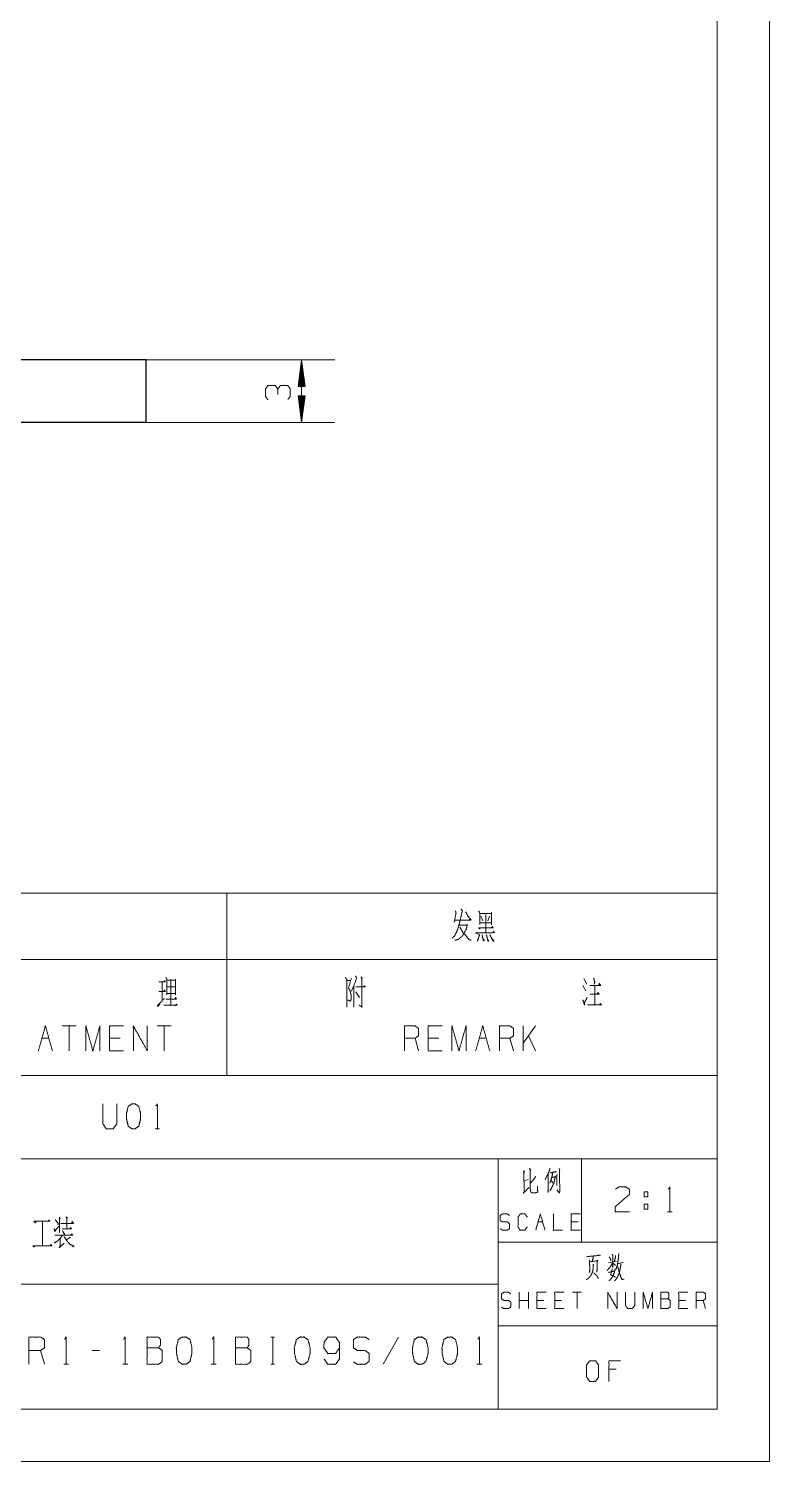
# Model space of a CAD drawing. Header units: millimetres. Extents: x 0 to 210, y 0 to 297.
# Drawn here: x 139 to 210, y 0 to 137.3 of the extents above; entities that cross this region are included whole.
import ezdxf

# ---------------------------------------------------------------- set-up
doc = ezdxf.new("R2010")
doc.units = ezdxf.units.MM
doc.layers.add('101', color=7, linetype='Continuous', true_color=0xffffff)

msp = doc.modelspace()

# ---------------------------------------------------------------- linework, layer by layer
at = {"layer": '101', "color": 133, "linetype": 'Continuous', "lineweight": 18}
for p, q in [((210, 0), (210, 297)), ((205, 5), (205, 292)), ((25, 37), (205, 37)), ((25, 29), (205, 29)), ((184, 29), (184, 5)), ((192, 29), (192, 21)), ((184, 21), (205, 21)), ((75, 17), (184, 17)), ((184, 13), (205, 13)), ((25, 5), (205, 5)), ((25, 5), (205, 5)), ((0, 0), (210, 0))]:
    msp.add_line(p, q, dxfattribs=at)
at = {"layer": '101', "color": 7, "linetype": 'Continuous', "lineweight": 25}
for p, q in [((150.27, 105.59), (70.27, 105.59)), ((150.27, 99.59), (150.27, 105.59)), ((150.27, 99.59), (70.27, 99.59))]:
    msp.add_line(p, q, dxfattribs=at)
at = {"layer": '101', "color": 22, "linetype": 'Continuous', "lineweight": 18}
for p, q in [((150.27, 105.59), (168.35, 105.59)), ((165.17, 105.59), (164.84, 103.05)), ((165.04, 103.05), (165.04, 104.62)), ((165.1, 103.05), (165.1, 105.01)), ((165.15, 103.05), (165.15, 105.39)), ((165.17, 99.59), (165.17, 105.59)), ((165.51, 103.05), (165.17, 105.59)), ((165.2, 103.05), (165.2, 105.39)), ((165.25, 103.05), (165.25, 105.01)), ((165.3, 103.05), (165.3, 104.62)), ((164.84, 103.05), (164.84, 103.08)), ((164.84, 103.05), (164.84, 103.08)), ((164.84, 103.05), (165.51, 103.05)), ((164.89, 103.05), (164.89, 103.46)), ((164.94, 103.05), (164.94, 103.85)), ((164.99, 103.05), (164.99, 104.24)), ((165.35, 103.05), (165.35, 104.24)), ((165.4, 103.05), (165.4, 103.85)), ((165.45, 103.05), (165.45, 103.46)), ((165.5, 103.05), (165.5, 103.08)), ((165.5, 103.05), (165.5, 103.08)), ((165.51, 102.13), (164.84, 102.13)), ((164.84, 102.13), (165.17, 99.59)), ((164.84, 102.13), (164.84, 102.1)), ((164.84, 102.13), (164.84, 102.1)), ((164.89, 102.13), (164.89, 101.71)), ((164.94, 102.13), (164.94, 101.32)), ((164.99, 102.13), (164.99, 100.94)), ((165.04, 102.13), (165.04, 100.55)), ((165.1, 102.13), (165.1, 100.17)), ((165.15, 102.13), (165.15, 99.78)), ((165.17, 99.59), (165.51, 102.13)), ((165.2, 102.13), (165.2, 99.78)), ((165.25, 102.13), (165.25, 100.17)), ((165.3, 102.13), (165.3, 100.55)), ((165.35, 102.13), (165.35, 100.94)), ((165.4, 102.13), (165.4, 101.32)), ((165.45, 102.13), (165.45, 101.71)), ((165.5, 102.13), (165.5, 102.1)), ((165.5, 102.13), (165.5, 102.1)), ((150.27, 99.59), (168.35, 99.59))]:
    msp.add_line(p, q, dxfattribs=at)
at = {"layer": '101', "color": 72, "linetype": 'Continuous', "lineweight": 18}
for p, q in [((128, 54.46), (158, 54.46)), ((158, 54.46), (158, 48.11)), ((158, 54.46), (205, 54.46)), ((205, 54.46), (205, 48.11)), ((182.27, 52.53), (183.36, 52.53)), ((182.36, 52.25), (182.55, 51.83)), ((182.83, 52.43), (182.83, 50.68)), ((183.19, 52.25), (183.01, 51.83)), ((183.36, 52.65), (183.36, 51.43)), ((180.33, 51.4), (181, 51.4)), ((182.29, 51.62), (183.36, 51.62)), ((128, 48.11), (158, 48.11)), ((158, 48.11), (158, 37)), ((158, 48.11), (205, 48.11)), ((205, 48.11), (205, 37)), ((151.81, 45.95), (151.81, 44.13)), ((152.25, 45.48), (153.03, 45.48)), ((169.52, 46.1), (169.87, 46.1)), ((170.17, 45.6), (170.17, 43.53)), ((170.84, 46.45), (171.02, 46.3)), ((192.12, 45.6), (192.42, 45.12)), ((192.21, 46.3), (192.51, 45.75)), ((143.56, 41.74), (142.21, 41.74)), ((142.88, 41.74), (142.88, 39.36)), ((152.66, 41.74), (151.32, 41.74)), ((151.99, 41.74), (151.99, 39.36)), ((186.41, 39.36), (186.41, 41.74)), ((187.58, 41.74), (186.41, 40.09)), ((140.27, 40.56), (140.94, 40.56)), ((147.77, 40.56), (146.76, 40.56)), ((176.37, 39.36), (176.04, 40.56)), ((178.31, 40.56), (177.31, 40.56)), ((182.19, 40.56), (182.87, 40.56)), ((185.48, 39.36), (185.14, 40.56)), ((187.58, 39.36), (186.91, 40.79)), ((128, 37), (158, 37)), ((158, 37), (205, 37)), ((151.13, 31.88), (151.55, 31.88)), ((186.57, 26.88), (186.89, 27.01)), ((198.01, 24.65), (198.35, 24.65)), ((198.01, 24.65), (198.01, 24.18)), ((200.25, 23.93), (200.68, 23.93)), ((140.32, 23.01), (140.32, 20.66)), ((140.32, 22.99), (140.32, 20.66)), ((187.83, 22.95), (188.27, 22.95)), ((191.67, 22.95), (191, 22.95)), ((143.02, 21.49), (142.65, 21.26)), ((194.57, 19.02), (195.36, 19.18)), ((195.48, 18.95), (196.02, 19.08)), ((186.03, 14.64), (186.03, 16.21)), ((186.92, 15.43), (186.03, 15.43)), ((186.92, 14.64), (186.92, 16.21)), ((188.4, 15.43), (187.73, 15.43)), ((190.09, 15.43), (189.43, 15.43)), ((192.01, 16.21), (191.12, 16.21)), ((191.57, 16.21), (191.57, 14.64)), ((201.97, 15.43), (201.31, 15.43)), ((203.89, 14.64), (203.67, 15.43)), ((162.21, 11.92), (162.58, 11.92)), ((162.41, 11.92), (162.41, 9.3)), ((174.46, 11.92), (172.98, 9.3)), ((140.52, 9.3), (140.15, 10.63)), ((145.8, 10.63), (145.06, 10.63)), ((142.37, 9.3), (142.84, 9.3)), ((148.03, 9.3), (148.5, 9.3)), ((156.51, 9.3), (156.98, 9.3)), ((162.21, 9.3), (162.58, 9.3)), ((181.97, 9.3), (182.44, 9.3)), ((195.32, 8.85), (194.63, 8.85))]:
    msp.add_line(p, q, dxfattribs=at)
for points, knots in [([(162.88, 102.79), (162.65, 103.13), (161.93, 103.13), (161.7, 102.79), (161.7, 102.1), (161.93, 101.77)], [0, 0, 0.153875, 0.429853, 0.583728, 0.846125, 1, 1]), ([(163.85, 101.78), (164.08, 102.1), (164.08, 102.79), (163.85, 103.13), (163.13, 103.13), (162.88, 102.79), (162.88, 102.28)], [0, 0, 0.124121, 0.343687, 0.472445, 0.703376, 0.836731, 1, 1]), ([(180.45, 52.95), (180.58, 52.78), (180.35, 51.83), (180.28, 51.47), (180.1, 50.93), (180.01, 50.7), (179.9, 50.53), (179.83, 50.35), (179.59, 50.18)], [0, 0, 0.069933, 0.388856, 0.50537, 0.693872, 0.77275, 0.839519, 0.901106, 1, 1]), ([(179.92, 52.78), (179.97, 52.53), (179.78, 51.65)], [0, 0, 0.22186, 1, 1]), ([(180.89, 52.68), (181.19, 52.13), (181.23, 52.22)], [0, 0, 0.855264, 1, 1]), ([(182.15, 52.78), (182.25, 52.55), (182.25, 51.47)], [0, 0, 0.187903, 1, 1]), ([(181.04, 51.5), (181, 51.2), (180.91, 50.93), (180.77, 50.68), (180.58, 50.38), (180.36, 50.18), (180.17, 50.02), (179.85, 49.95)], [0, 0, 0.143872, 0.28145, 0.418244, 0.588512, 0.727362, 0.844321, 1, 1]), ([(179.87, 51.88), (181.41, 51.88), (181.32, 52.08), (181.23, 51.88)], [0, 0, 0.778578, 0.889291, 1, 1]), ([(180.35, 51.2), (180.42, 51.05), (180.56, 50.83), (180.66, 50.65), (180.89, 50.43), (181.04, 50.23), (181.23, 50.02), (181.42, 49.95)], [0, 0, 0.098119, 0.25536, 0.376435, 0.56672, 0.711651, 0.876695, 1, 1]), ([(182.27, 51.12), (182.25, 51.03), (182.13, 51.15), (183.52, 51.15), (183.44, 51.28), (183.35, 51.15)], [0, 0, 0.05129, 0.140117, 0.84536, 0.922677, 1, 1]), ([(182.06, 50.68), (181.97, 50.58), (181.86, 50.68), (183.67, 50.68), (183.59, 50.8), (183.47, 50.68)], [0, 0, 0.055568, 0.11626, 0.866966, 0.926768, 1, 1]), ([(182.11, 50.55), (182.22, 50.45), (182.02, 49.88)], [0, 0, 0.193633, 1, 1]), ([(182.46, 50.48), (182.6, 49.9), (182.69, 49.95), (182.55, 50.1)], [0, 0, 0.658074, 0.770913, 1, 1]), ([(182.87, 50.48), (183.03, 49.88), (183.1, 49.88), (182.98, 50.08)], [0, 0, 0.669907, 0.746201, 1, 1]), ([(183.21, 50.48), (183.54, 49.85), (183.61, 49.9), (183.44, 50.08)], [0, 0, 0.679076, 0.761949, 1, 1]), ([(151.49, 45.98), (152.1, 45.98), (152.02, 46.08), (151.99, 45.95)], [0, 0, 0.704249, 0.847765, 1, 1]), ([(152.17, 46.38), (152.25, 46.22), (152.25, 44.73), (152.25, 44.85), (153.07, 44.85), (153.07, 44.73), (153.07, 46.22), (153.07, 46.13), (152.25, 46.13), (152.64, 46.13), (152.64, 43.73), (151.94, 43.73), (153.28, 43.73), (153.19, 43.78), (153.17, 43.83), (153.07, 43.67)], [0, 0, 0.016858, 0.162099, 0.174203, 0.252928, 0.265032, 0.410274, 0.419956, 0.498682, 0.536333, 0.76872, 0.837177, 0.967246, 0.977078, 0.982212, 1, 1]), ([(169.34, 46.38), (169.5, 46.22), (169.5, 43.53)], [0, 0, 0.074912, 1, 1]), ([(169.94, 46.33), (169.66, 45.37), (169.77, 45.2), (169.84, 45.02), (169.91, 44.68), (169.91, 44.25), (169.84, 44.1), (169.59, 44.23)], [0, 0, 0.379816, 0.458223, 0.530548, 0.667372, 0.830226, 0.89377, 1, 1]), ([(170.33, 46.53), (170.44, 46.3), (169.96, 45.08)], [0, 0, 0.1591, 1, 1]), ([(170.35, 45.48), (171.27, 45.48), (171.2, 45.62), (171.14, 45.5)], [0, 0, 0.752925, 0.888766, 1, 1]), ([(170.95, 46.35), (170.95, 43.53), (170.68, 43.75)], [0, 0, 0.890401, 1, 1]), ([(193.26, 45.6), (193.26, 43.75), (192.55, 43.75), (193.94, 43.75), (193.8, 43.9), (193.71, 43.75)], [0, 0, 0.426897, 0.590045, 0.912257, 0.959827, 1, 1]), ([(192.78, 45.62), (193.84, 45.62), (193.71, 45.83), (193.66, 45.65)], [0, 0, 0.717264, 0.876322, 1, 1]), ([(193.17, 46.35), (193.26, 45.87), (193.27, 45.98), (193.22, 45.75)], [0, 0, 0.592187, 0.716659, 1, 1]), ([(151.57, 43.85), (151.41, 43.6), (151.34, 43.67), (152.02, 44.38)], [0, 0, 0.214442, 0.289032, 1, 1]), ([(151.48, 45.05), (152.1, 45.05), (152.02, 45.2), (151.99, 45.08)], [0, 0, 0.676568, 0.857927, 1, 1]), ([(152.17, 44.3), (153.17, 44.3), (153.1, 44.48), (153.03, 44.33)], [0, 0, 0.739677, 0.87825, 1, 1]), ([(170.37, 45), (170.68, 44.48), (170.7, 44.58), (170.61, 44.6)], [0, 0, 0.760435, 0.886228, 1, 1]), ([(192.12, 44.23), (192.3, 43.73), (192.27, 43.95), (192.53, 44.48)], [0, 0, 0.393933, 0.563116, 1, 1]), ([(192.8, 44.8), (193.68, 44.8), (193.59, 44.95), (193.5, 44.83)], [0, 0, 0.729814, 0.873584, 1, 1]), ([(139.94, 39.36), (140.61, 41.74), (141.28, 39.36)], [0, 0, 0.5, 1, 1]), ([(144.49, 39.36), (144.49, 41.74), (145.16, 39.36), (145.83, 41.74), (145.83, 39.36)], [0, 0, 0.245192, 0.5, 0.754808, 1, 1]), ([(148.11, 39.36), (146.76, 39.36), (146.76, 41.74), (148.11, 41.74)], [0, 0, 0.26539, 0.73461, 1, 1]), ([(149.04, 39.36), (149.04, 41.74), (150.38, 39.36), (150.38, 41.74)], [0, 0, 0.317574, 0.682426, 1, 1]), ([(175.03, 39.36), (175.03, 41.74), (176.04, 41.74), (176.37, 41.51), (176.37, 40.79), (176.04, 40.56), (175.03, 40.56)], [0, 0, 0.400951, 0.571036, 0.639278, 0.761673, 0.829915, 1, 1]), ([(178.65, 39.36), (177.31, 39.36), (177.31, 41.74), (178.65, 41.74)], [0, 0, 0.265392, 0.734608, 1, 1]), ([(179.58, 39.36), (179.58, 41.74), (180.25, 39.36), (180.93, 41.74), (180.93, 39.36)], [0, 0, 0.245192, 0.5, 0.754808, 1, 1]), ([(184.13, 39.36), (184.13, 41.74), (185.14, 41.74), (185.48, 41.51), (185.48, 40.79), (185.14, 40.56), (184.13, 40.56)], [0, 0, 0.400951, 0.571036, 0.639278, 0.761673, 0.829915, 1, 1]), ([(146.12, 34.26), (146.12, 32.36), (146.43, 31.88), (147.11, 31.88), (147.46, 32.36), (147.46, 34.26)], [0, 0, 0.337151, 0.438599, 0.557781, 0.662849, 1, 1]), ([(149.22, 31.88), (149.56, 32.13), (149.74, 32.83), (149.74, 33.31), (149.56, 34.03), (149.22, 34.26), (148.89, 34.26), (148.55, 34.03), (148.37, 33.31), (148.39, 32.83), (148.55, 32.13), (148.89, 31.88), (149.22, 31.88)], [0, 0, 0.067526, 0.183971, 0.260584, 0.380943, 0.446141, 0.500306, 0.565504, 0.685863, 0.762529, 0.87831, 0.945835, 1, 1]), ([(151.2, 34.06), (151.34, 34.26), (151.34, 31.88)], [0, 0, 0.093489, 1, 1]), ([(186.41, 27.86), (186.56, 27.73), (186.47, 27.77), (186.5, 25.79), (186.41, 25.7), (186.97, 26.26)], [0, 0, 0.060255, 0.090729, 0.71461, 0.752496, 1, 1]), ([(187.01, 28.09), (187.13, 27.94), (187.08, 27.98), (187.08, 27.55), (187.08, 26.72), (187.08, 26.43), (187.08, 26.33), (187.1, 25.93), (187.14, 25.83), (187.2, 25.77), (187.33, 25.73), (187.6, 25.75), (187.79, 25.81), (187.8, 25.83), (187.77, 26.37)], [0, 0, 0.050888, 0.067372, 0.186119, 0.412301, 0.491466, 0.519738, 0.627249, 0.657961, 0.681273, 0.718989, 0.79117, 0.845839, 0.852764, 1, 1]), ([(188.97, 28.09), (188.96, 27.98), (188.78, 27.53), (188.63, 27.26), (188.52, 27.01)], [0, 0, 0.089069, 0.504979, 0.766001, 1, 1]), ([(188.81, 27.53), (188.8, 25.77), (188.78, 25.89), (188.78, 25.91), (188.8, 26.1)], [0, 0, 0.841012, 0.900786, 0.910681, 1, 1]), ([(189.22, 27.61), (189.23, 27.57), (189.16, 27.28), (189.09, 27.01), (189.01, 26.82), (188.96, 26.68)], [0, 0, 0.044894, 0.350479, 0.635591, 0.840224, 1, 1]), ([(188.99, 27.67), (189.01, 27.65), (189.04, 27.65), (189.56, 27.77), (189.51, 27.77), (189.44, 27.73)], [0, 0, 0.049781, 0.090425, 0.822292, 0.883256, 1, 1]), ([(189.86, 28.06), (189.92, 27.98), (189.89, 27.96), (189.91, 25.91), (189.91, 25.89), (189.89, 25.77), (189.86, 25.73), (189.63, 26.04), (189.86, 25.75), (189.89, 25.83)], [0, 0, 0.031371, 0.042462, 0.676474, 0.682878, 0.721568, 0.737253, 0.857567, 0.972831, 1, 1]), ([(189.64, 27.51), (189.67, 27.46), (189.64, 27.44), (189.64, 26.45), (189.63, 26.55), (189.64, 26.68)], [0, 0, 0.038712, 0.066084, 0.824707, 0.904517, 1, 1]), ([(187.08, 26.62), (187.51, 27.15), (187.58, 27.34)], [0, 0, 0.77398, 1, 1]), ([(189.22, 27.22), (189.51, 27.28), (189.48, 27.34), (189.45, 27.11), (189.4, 26.91), (189.37, 26.74), (189.31, 26.57), (189.23, 26.43), (189.16, 26.26), (189.09, 26.14), (189.01, 25.99), (188.96, 25.93)], [0, 0, 0.158182, 0.194476, 0.315843, 0.429568, 0.518472, 0.611327, 0.697145, 0.792857, 0.869066, 0.954883, 1, 1]), ([(189.07, 26.91), (189.2, 26.78), (189.23, 26.68)], [0, 0, 0.6273, 1, 1]), ([(195.24, 26.08), (195.56, 26.3), (196.25, 26.3), (196.59, 26.08), (196.59, 25.6), (195.22, 24.4), (195.24, 23.93), (196.59, 23.93)], [0, 0, 0.069691, 0.192976, 0.265274, 0.350227, 0.67474, 0.759752, 1, 1]), ([(200.33, 26.1), (200.47, 26.3), (200.47, 23.93)], [0, 0, 0.09349, 1, 1]), ([(198.01, 25.35), (198.01, 25.83), (198.35, 25.83), (198.35, 25.35), (198.01, 25.35)], [0, 0, 0.292908, 0.5, 0.792908, 1, 1]), ([(141.92, 23.39), (142.05, 23.29), (141.96, 23.36), (141.96, 21.94)], [0, 0, 0.093579, 0.161762, 1, 1]), ([(142.56, 23.44), (142.75, 23.34), (142.68, 23.36), (142.68, 22.29), (142.21, 22.29), (143.12, 22.29), (143.02, 22.41), (142.93, 22.26)], [0, 0, 0.070457, 0.094622, 0.441064, 0.594862, 0.891064, 0.943892, 1, 1]), ([(184.2, 22.3), (184.42, 22.15), (184.88, 22.15), (185.1, 22.32), (185.1, 22.78), (184.88, 22.95), (184.43, 22.95), (184.2, 23.09), (184.2, 23.57), (184.43, 23.72), (184.88, 23.72), (185.1, 23.57)], [0, 0, 0.068033, 0.184053, 0.254519, 0.372335, 0.442802, 0.555844, 0.62637, 0.748394, 0.81892, 0.931963, 1, 1]), ([(186.79, 22.47), (186.56, 22.15), (186.13, 22.15), (185.91, 22.47), (185.91, 23.41), (186.13, 23.72), (186.58, 23.72), (186.8, 23.41)], [0, 0, 0.114566, 0.243364, 0.357934, 0.638584, 0.753153, 0.88543, 1, 1]), ([(187.61, 22.15), (188.05, 23.72), (188.5, 22.15)], [0, 0, 0.499999, 1, 1]), ([(189.3, 23.72), (189.3, 22.15), (190.19, 22.15)], [0, 0, 0.638737, 1, 1]), ([(191.89, 22.15), (191, 22.15), (191, 23.72), (191.89, 23.72)], [0, 0, 0.265388, 0.734612, 1, 1]), ([(198.35, 24.65), (198.35, 24.18), (198.01, 24.18)], [0, 0, 0.585816, 1, 1]), ([(139.73, 23.01), (139.65, 22.86), (139.52, 23.01), (141.06, 23.01), (140.95, 23.14), (140.87, 22.99)], [0, 0, 0.077574, 0.164212, 0.849386, 0.922427, 1, 1]), ([(141.46, 22.31), (141.53, 21.99), (141.52, 22.09), (141.89, 22.54)], [0, 0, 0.326886, 0.42669, 1, 1]), ([(141.55, 23.16), (141.85, 22.79), (141.85, 22.86), (141.82, 22.66)], [0, 0, 0.633416, 0.732279, 1, 1]), ([(142.1, 22.81), (143.3, 22.81), (143.2, 22.99), (143.11, 22.89)], [0, 0, 0.780468, 0.913344, 1, 1]), ([(142.26, 22.11), (142.4, 21.81), (142.44, 21.86), (142.44, 21.71)], [0, 0, 0.6109, 0.723699, 1, 1]), ([(139.61, 20.64), (139.5, 20.54), (139.43, 20.66), (141.24, 20.66), (141.15, 20.79), (141.06, 20.66)], [0, 0, 0.060775, 0.120651, 0.872342, 0.936171, 1, 1]), ([(142.22, 21.61), (141.94, 21.29), (141.8, 21.14), (141.46, 20.94)], [0, 0, 0.419154, 0.619712, 1, 1]), ([(141.52, 21.69), (143.23, 21.69), (143.14, 21.81), (143.05, 21.71)], [0, 0, 0.856801, 0.933306, 1, 1]), ([(142.03, 21.36), (142.03, 20.64), (141.92, 20.46), (142.4, 20.91)], [0, 0, 0.457254, 0.58631, 1, 1]), ([(142.4, 21.56), (142.65, 21.16), (142.95, 20.81), (143.3, 20.64), (143.37, 20.66), (143.23, 20.54)], [0, 0, 0.295855, 0.586009, 0.834117, 0.881289, 1, 1]), ([(192.48, 19.62), (193.82, 19.76), (193.76, 19.78), (193.62, 19.76)], [0, 0, 0.865803, 0.905501, 1, 1]), ([(192.74, 19.29), (192.77, 19.12), (192.78, 18.69), (192.78, 18.11), (192.77, 18.19), (192.77, 18.33)], [0, 0, 0.119124, 0.427225, 0.837795, 0.897357, 1, 1]), ([(192.77, 19.12), (193.56, 19.24), (193.52, 19.29), (193.5, 18.93), (193.5, 18.56), (193.49, 18.33), (193.47, 18.15), (193.46, 18.23), (193.49, 18.42)], [0, 0, 0.351979, 0.378529, 0.533489, 0.697424, 0.797813, 0.880033, 0.917027, 1, 1]), ([(193.09, 19.68), (193.12, 19.55), (193.02, 19.16)], [0, 0, 0.238945, 1, 1]), ([(194.66, 19.6), (194.79, 19.37), (194.82, 19.22)], [0, 0, 0.640218, 1, 1]), ([(194.96, 19.87), (194.99, 19.72), (194.99, 18.58), (194.96, 18.73), (194.99, 18.85)], [0, 0, 0.094654, 0.823642, 0.918295, 1, 1]), ([(195.26, 19.72), (195.26, 19.62), (195.14, 19.14)], [0, 0, 0.174306, 1, 1]), ([(195.56, 19.91), (195.56, 19.78), (195.55, 19.55), (195.51, 19.27), (195.46, 18.95), (195.4, 18.71), (195.33, 18.48), (195.32, 18.42)], [0, 0, 0.081859, 0.232245, 0.425428, 0.632112, 0.800315, 0.957949, 1, 1]), ([(193.11, 18.91), (193.14, 18.79), (193.12, 18.75), (193.11, 18.46), (193.06, 18.21), (193.02, 18.06), (192.95, 17.92), (192.86, 17.77), (192.71, 17.61), (192.56, 17.48), (192.45, 17.42)], [0, 0, 0.073226, 0.098425, 0.264943, 0.409701, 0.496587, 0.589742, 0.686971, 0.813796, 0.923946, 1, 1]), ([(193.18, 18.06), (193.38, 17.88), (193.5, 17.75), (193.56, 17.67), (193.6, 17.51), (193.52, 17.71)], [0, 0, 0.292978, 0.473572, 0.580854, 0.762109, 1, 1]), ([(194.98, 19.04), (194.85, 18.81), (194.72, 18.6), (194.58, 18.44), (194.45, 18.29)], [0, 0, 0.287233, 0.555137, 0.786183, 1, 1]), ([(194.57, 18.11), (195.2, 18.25), (195.21, 18.44), (195.21, 18.35), (195.14, 18.11), (195.04, 17.84), (194.93, 17.63), (194.82, 17.51), (194.72, 17.38), (194.64, 17.32)], [0, 0, 0.304469, 0.392577, 0.431617, 0.55371, 0.68947, 0.798366, 0.878841, 0.95475, 1, 1]), ([(194.95, 18.46), (194.79, 17.88), (194.89, 17.84), (195.01, 17.8), (195.13, 17.73), (195.27, 17.65)], [0, 0, 0.529111, 0.626299, 0.735529, 0.852099, 1, 1]), ([(194.99, 19), (195.17, 18.87), (195.26, 18.77)], [0, 0, 0.613114, 1, 1]), ([(195.77, 18.95), (195.73, 18.6), (195.68, 18.35), (195.64, 18.15), (195.58, 17.96), (195.46, 17.71), (195.36, 17.53), (195.24, 17.36), (195.15, 17.28)], [0, 0, 0.194372, 0.332632, 0.448612, 0.555646, 0.70616, 0.822691, 0.933849, 1, 1]), ([(195.45, 18.69), (195.48, 18.64), (195.62, 18.06), (195.73, 17.8), (195.83, 17.51), (195.86, 17.44), (196.08, 17.46), (195.86, 17.48), (195.78, 17.61)], [0, 0, 0.026719, 0.34174, 0.493478, 0.65546, 0.691638, 0.807834, 0.92403, 1, 1]), ([(184.32, 14.79), (184.54, 14.64), (185, 14.64), (185.22, 14.8), (185.22, 15.27), (185, 15.43), (184.56, 15.43), (184.32, 15.58), (184.32, 16.06), (184.56, 16.21), (185, 16.21), (185.22, 16.06)], [0, 0, 0.068037, 0.184053, 0.254519, 0.372335, 0.442801, 0.555843, 0.62637, 0.748394, 0.81892, 0.931963, 1, 1]), ([(188.62, 14.64), (187.73, 14.64), (187.73, 16.21), (188.62, 16.21)], [0, 0, 0.265391, 0.734609, 1, 1]), ([(190.32, 14.64), (189.43, 14.64), (189.43, 16.21), (190.32, 16.21)], [0, 0, 0.265391, 0.734609, 1, 1]), ([(194.52, 14.64), (194.52, 16.21), (195.41, 14.64), (195.41, 16.21)], [0, 0, 0.317574, 0.682426, 1, 1]), ([(196.21, 16.21), (196.21, 14.95), (196.43, 14.64), (196.87, 14.64), (197.1, 14.95), (197.1, 16.21)], [0, 0, 0.33715, 0.438597, 0.557783, 0.66285, 1, 1]), ([(197.91, 14.64), (197.91, 16.21), (198.36, 14.64), (198.8, 16.21), (198.8, 14.64)], [0, 0, 0.245192, 0.5, 0.754808, 1, 1]), ([(199.61, 15.58), (199.61, 16.21), (200.28, 16.21), (200.38, 16.06), (200.38, 15.75), (200.28, 15.58), (199.61, 15.58), (199.61, 14.64), (200.26, 14.64), (200.49, 14.79), (200.49, 15.43), (200.28, 15.58)], [0, 0, 0.115918, 0.238848, 0.272469, 0.330428, 0.366583, 0.489513, 0.66339, 0.784161, 0.833486, 0.952454, 1, 1]), ([(202.2, 14.64), (201.31, 14.64), (201.31, 16.21), (202.2, 16.21)], [0, 0, 0.265388, 0.734612, 1, 1]), ([(203, 14.64), (203, 16.21), (203.67, 16.21), (203.89, 16.06), (203.89, 15.58), (203.67, 15.43), (203, 15.43)], [0, 0, 0.400954, 0.571038, 0.639279, 0.761675, 0.829916, 1, 1]), ([(139.03, 9.3), (139.03, 11.92), (140.15, 11.92), (140.52, 11.68), (140.52, 10.88), (140.15, 10.63), (139.03, 10.63)], [0, 0, 0.400951, 0.571035, 0.639278, 0.761674, 0.829916, 1, 1]), ([(142.45, 11.7), (142.6, 11.92), (142.6, 9.3)], [0, 0, 0.093489, 1, 1]), ([(148.11, 11.7), (148.26, 11.92), (148.26, 9.3)], [0, 0, 0.093491, 1, 1]), ([(150.35, 10.88), (150.35, 11.92), (151.46, 11.92), (151.64, 11.68), (151.64, 11.15), (151.46, 10.88), (150.35, 10.88), (150.35, 9.3), (151.44, 9.3), (151.81, 9.55), (151.81, 10.63), (151.46, 10.88)], [0, 0, 0.115917, 0.238847, 0.272469, 0.330428, 0.366584, 0.489514, 0.663389, 0.784163, 0.833486, 0.952453, 1, 1]), ([(154.09, 9.3), (154.47, 9.58), (154.66, 10.35), (154.66, 10.88), (154.47, 11.68), (154.09, 11.92), (153.72, 11.92), (153.35, 11.68), (153.16, 10.88), (153.18, 10.35), (153.35, 9.58), (153.72, 9.3), (154.09, 9.3)], [0, 0, 0.067525, 0.183971, 0.260583, 0.380943, 0.44614, 0.500305, 0.565504, 0.685863, 0.762528, 0.878309, 0.945836, 1, 1]), ([(156.59, 11.7), (156.75, 11.92), (156.75, 9.3)], [0, 0, 0.093489, 1, 1]), ([(158.83, 10.88), (158.83, 11.92), (159.95, 11.92), (160.12, 11.68), (160.12, 11.15), (159.95, 10.88), (158.83, 10.88), (158.83, 9.3), (159.93, 9.3), (160.3, 9.55), (160.3, 10.63), (159.95, 10.88)], [0, 0, 0.115917, 0.238847, 0.272469, 0.330427, 0.366583, 0.489513, 0.663388, 0.784161, 0.833485, 0.952452, 1, 1]), ([(165.41, 9.3), (165.78, 9.58), (165.98, 10.35), (165.98, 10.88), (165.78, 11.68), (165.41, 11.92), (165.04, 11.92), (164.67, 11.68), (164.47, 10.88), (164.49, 10.35), (164.67, 9.58), (165.04, 9.3), (165.41, 9.3)], [0, 0, 0.067526, 0.183972, 0.260584, 0.380944, 0.446142, 0.500307, 0.565504, 0.685864, 0.762529, 0.87831, 0.945836, 1, 1]), ([(167.32, 9.83), (167.67, 9.3), (168.43, 9.3), (168.8, 9.83), (168.8, 11.4), (168.43, 11.92), (167.67, 11.92), (167.32, 11.4), (167.3, 10.88), (167.67, 10.35), (168.43, 10.35), (168.8, 10.88)], [0, 0, 0.076856, 0.169524, 0.247728, 0.439296, 0.5175, 0.610168, 0.687024, 0.750924, 0.829128, 0.921796, 1, 1]), ([(170.13, 9.55), (170.5, 9.3), (171.26, 9.3), (171.63, 9.58), (171.63, 10.35), (171.26, 10.63), (170.52, 10.63), (170.13, 10.88), (170.13, 11.68), (170.52, 11.92), (171.26, 11.92), (171.63, 11.68)], [0, 0, 0.068035, 0.184055, 0.254519, 0.372335, 0.442799, 0.555844, 0.62637, 0.748394, 0.81892, 0.931965, 1, 1]), ([(176.72, 9.3), (177.09, 9.58), (177.29, 10.35), (177.29, 10.88), (177.09, 11.68), (176.72, 11.92), (176.35, 11.92), (175.98, 11.68), (175.79, 10.88), (175.81, 10.35), (175.98, 9.58), (176.35, 9.3), (176.72, 9.3)], [0, 0, 0.067525, 0.183972, 0.260584, 0.380944, 0.446142, 0.500307, 0.565504, 0.685864, 0.762529, 0.87831, 0.945836, 1, 1]), ([(179.55, 9.3), (179.92, 9.58), (180.12, 10.35), (180.12, 10.88), (179.92, 11.68), (179.55, 11.92), (179.18, 11.92), (178.81, 11.68), (178.62, 10.88), (178.64, 10.35), (178.81, 9.58), (179.18, 9.3), (179.55, 9.3)], [0, 0, 0.067525, 0.183971, 0.260583, 0.380942, 0.446139, 0.500303, 0.565504, 0.685863, 0.762528, 0.878308, 0.945836, 1, 1]), ([(182.05, 11.7), (182.21, 11.92), (182.21, 9.3)], [0, 0, 0.093489, 1, 1]), ([(192.78, 7.67), (193.34, 7.67), (193.62, 8.06), (193.62, 9.24), (193.34, 9.64), (192.78, 9.64), (192.49, 9.24), (192.49, 8.06), (192.78, 7.67)], [0, 0, 0.102686, 0.191621, 0.409478, 0.498413, 0.601099, 0.691621, 0.909478, 1, 1]), ([(194.63, 7.67), (194.63, 9.64), (195.74, 9.64)], [0, 0, 0.638731, 1, 1])]:
    msp.add_open_spline(points, degree=1, knots=knots, dxfattribs=at)
msp.add_open_spline([(181.86, 39.36), (182.53, 41.74), (183.2, 39.36)], degree=1, dxfattribs=at)

doc.saveas('drawing.dxf')
